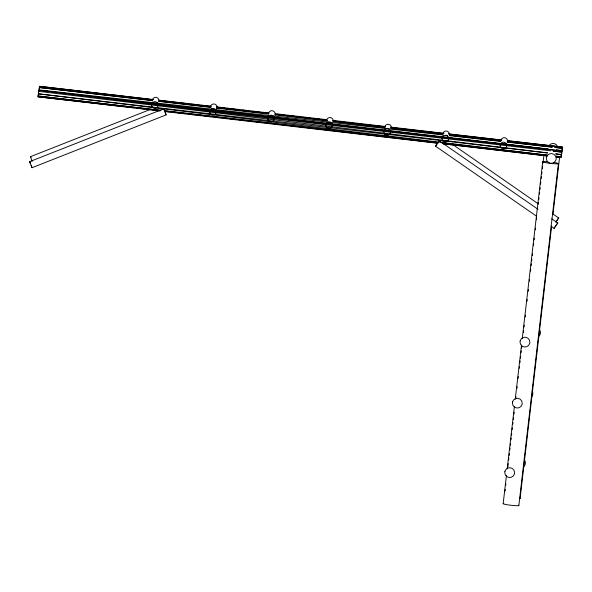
<?xml version="1.0" encoding="UTF-8"?>
<svg xmlns="http://www.w3.org/2000/svg" width="592" height="592" viewBox="0 0 592 592"><rect width="100%" height="100%" fill="white"/><g stroke="black" fill="none" stroke-linecap="round" stroke-linejoin="round"><path stroke-width="0.89" d="M547.504 152.958L38.384 93.817L38.051 96.836L160.062 111.007M38.487 93.255L38.82 90.243L561.697 150.975L561.364 153.994M39.19 89.325L39.516 86.306L153.269 99.515M561.268 154.556L555.762 153.92L561.268 154.556L560.935 157.576L556.347 157.043L560.935 157.576L561.697 150.975L457.105 138.994M556.465 149.983L561.971 150.62L561.638 153.639L562.4 147.038L507.359 140.644M562.067 150.057L562.4 147.038L507.344 140.778M503.163 503.674L506.449 475.258M507.189 468.842L514.404 406.519M515.247 399.186L521.508 345.114M522.248 338.698L542.716 161.801M505.057 491.101L505.272 489.266M505.694 485.603L505.908 483.768M507.818 467.273L508.239 463.603M508.661 459.94L508.876 458.104M509.194 455.359L509.409 453.524M509.83 449.861L510.045 448.026M510.356 445.273L510.57 443.445M510.992 439.775L511.207 437.939M511.525 435.194L511.74 433.359M512.161 429.696L512.376 427.861M512.798 424.198L513.012 422.362M513.331 419.61L513.538 417.782M513.967 414.111L514.174 412.276M515.765 398.534L515.98 396.699M516.934 388.448L517.149 386.613M518.104 378.369L518.311 376.534M519.265 368.283L519.48 366.455M519.902 362.785L520.116 360.957M520.435 358.204L520.649 356.369M521.071 352.706L521.286 350.871M521.604 348.126L521.811 346.29M523.402 332.541L523.617 330.706M524.038 327.043L524.253 325.208M525.208 316.957L525.415 315.129M527.006 301.38L527.22 299.545M528.175 291.294L528.39 289.466M529.344 281.215L529.551 279.38M530.506 271.136L530.721 269.301M531.142 265.638L531.357 263.803M531.675 261.05L531.89 259.222M532.312 255.552L532.526 253.716M533.481 245.473L533.688 243.638M534.117 239.975L534.324 238.139M535.279 229.888L535.494 228.053M536.448 219.81L536.655 217.974M538.246 204.225L538.461 202.39M538.779 199.645L538.994 197.809M539.416 194.146L539.63 192.311M539.948 189.558L540.156 187.731M540.585 184.06L540.792 182.232M541.221 178.562L541.428 176.734M541.747 173.981L541.961 172.146M542.383 168.483L542.598 166.648M543.019 162.985L543.87 155.652M518.844 505.494L558.397 163.629M520.109 498.42L551.603 226.211M552.98 214.297L559.551 157.472M39.005 90.894L39.516 86.306L148.666 99.13M536.604 216.25L435.557 146.187L436.43 144.626L439.286 140.852L538.054 209.324M439.286 140.852L435.557 146.187M551.041 226.255L554.082 228.364L555.881 225.434M552.625 213.786L558.707 218.004L555.962 222.237M551.729 218.803L557.812 223.021L554.082 228.364M556.776 220.409L557.716 219.114M556.82 224.131L557.812 223.021M558.115 218.603L558.707 218.004M32.168 161.394L30.495 156.651L149.983 109.579M29.6 161.668L163.703 108.839L165.649 113.176L166.115 114.892L32.012 167.721L29.6 161.668L29.837 161.949M442.927 134.954L39.087 89.888L548.207 149.021M445.68 135.257L447.515 135.464M449.35 135.672L500.751 141.407M507.174 142.124L552.151 147.142M364.642 128.582L366.478 128.782M370.148 129.197L371.983 129.396M374.736 129.707L376.571 129.914M380.242 130.321L382.084 130.529M385.755 130.936L387.59 131.143M390.343 131.454L393.095 131.757M395.848 132.068L397.683 132.268M400.436 132.578L403.189 132.882M405.942 133.193L408.695 133.503M411.447 133.807L414.2 134.118M416.035 134.317L419.713 134.732M421.548 134.939L424.301 135.242M426.136 135.45L429.807 135.857M431.642 136.064L439.9 136.989M441.736 137.189L548.199 149.08M556.458 150.005L561.971 150.62M152.233 100.374L39.361 87.527L152.196 100.633M158.656 101.099L210.959 107.056M216.465 107.677L268.768 113.634M275.191 114.36L327.494 120.309M333 120.938L385.303 126.888M390.809 127.517L443.112 133.466M448.618 134.095L500.921 140.045M124.305 106.671L38.051 96.836L38.82 90.243L550.553 150.782L38.68 91.346L547.511 152.891M126.14 106.886L134.399 107.825M136.234 108.033L139.904 108.454M141.74 108.662L144.492 108.972M146.328 109.187L149.998 109.601M151.833 109.809L155.504 110.23M167.432 111.592L170.185 111.903M172.938 112.221L175.691 112.532M177.526 112.739L181.196 113.161M183.032 113.368L185.784 113.679M188.537 113.997L191.29 114.308M193.125 114.522L195.878 114.833M198.631 115.144L201.384 115.462M204.136 115.773L205.972 115.98M208.724 116.298L211.477 116.609M214.23 116.927L216.065 117.135M219.736 117.556L221.571 117.764M224.324 118.074L226.159 118.282M229.829 118.703L231.664 118.911M239.923 119.858L241.758 120.065M245.428 120.479L247.264 120.694M255.522 121.634L257.357 121.841M271.121 123.41L272.956 123.617M268.102 117.342L269.937 117.549M278.196 118.496L280.031 118.703M283.701 119.125L285.536 119.332M288.289 119.651L290.124 119.858M293.795 120.28L295.63 120.494M298.383 120.805L300.218 121.02M303.888 121.441L305.724 121.649M308.476 121.967L311.229 122.278M313.982 122.596L315.817 122.803M319.48 123.225L321.315 123.432M324.068 123.75L326.821 124.068M329.574 124.379L331.409 124.594M334.162 124.905L336.915 125.223M339.667 125.541L341.503 125.748M345.173 126.17L347.008 126.377M349.761 126.695L352.514 127.006M355.267 127.324L357.102 127.532M359.855 127.85L362.607 128.168M365.36 128.479L368.113 128.797M369.948 129.004L372.701 129.322M375.446 129.641L378.199 129.951M380.034 130.166L383.705 130.58M385.54 130.795L388.293 131.106M390.128 131.32L393.798 131.742M395.634 131.949L398.386 132.268M400.222 132.475L403.892 132.897M405.727 133.104L409.398 133.526M411.233 133.74L413.986 134.051M415.821 134.266L419.491 134.68M421.326 134.895L429.585 135.842M431.413 136.049L435.083 136.471M436.918 136.678L445.177 137.625M447.012 137.84L455.27 138.78M158.774 100.159L211.063 106.227M216.561 106.871L268.849 112.946M275.273 113.686L326.643 119.658M333.067 120.398L385.355 126.473M390.861 127.117L444.067 133.296M448.647 133.829L501.853 140.008M150.501 99.352L153.254 99.671M160.587 100.536L189.026 103.874M190.861 104.096L199.112 105.065M200.947 105.28L211.041 106.464M216.539 107.115L219.292 107.433M221.127 107.648L224.797 108.084M226.632 108.299L229.378 108.625M231.213 108.839L234.883 109.268M236.719 109.483L239.471 109.809M242.224 110.134L244.977 110.452M246.805 110.667L249.558 110.993M252.31 111.318L255.063 111.636M256.898 111.858L259.651 112.177M262.404 112.502L265.149 112.828M266.985 113.042L268.82 113.257M277.078 114.226L279.831 114.552M282.576 114.878L284.412 115.092M287.164 115.41L289.917 115.736M292.67 116.062L294.505 116.276M297.258 116.602L300.003 116.92M302.756 117.246L304.591 117.46M308.262 117.897L310.097 118.111M312.85 118.43L314.685 118.652M318.348 119.081L320.183 119.295M322.936 119.621L324.771 119.836M333.03 120.805L334.857 121.02M338.528 121.449L340.363 121.663M348.621 122.64L350.457 122.855M358.708 123.824L360.543 124.039M368.794 125.008L370.629 125.223M378.887 126.192L380.723 126.414M440.337 133.422L443.09 133.74M158.619 101.38L210.907 107.455M216.413 108.092L268.701 114.167M275.117 114.915L327.406 120.99M332.911 121.626L385.2 127.702M390.705 128.338L442.994 134.414M449.409 135.161L500.788 141.125M507.203 141.873L552.158 147.097M273.571 118.333L275.406 118.548M161.061 110.297L38.132 96.022L160.121 110.386M164.731 110.726L438.095 142.48M441.765 142.901L547.26 155.156L38.384 93.817M164.709 110.926L438.028 143.101M443.534 143.752L547.178 155.955L443.519 143.937M164.643 111.54L437.096 143.19M166.115 114.892L163.703 108.839M30.495 156.651L30.954 157.368M453.095 144.788L538.187 203.781M30.066 162.386L30.34 162.978M31.265 165.249L31.768 166.67M31.924 167.196L32.012 167.721M524.712 460.458A4.936 4.906 48 0 1 525.385 462.922L525.23 464.195A4.936 4.906 48 0 1 523.972 466.4M532.156 391.12A4.936 4.906 48 0 1 532.83 393.576L532.667 394.849A4.936 4.906 48 0 1 531.409 397.062M539.778 330.107A4.936 4.906 48 0 1 540.452 332.571L540.296 333.844A4.936 4.906 48 0 1 539.031 336.049M548.717 145.987A4.936 4.914 10.1 0 1 557.782 146.957M553.846 162.474A7.896 0.673 6.6 0 1 556.635 163.843A7.896 0.673 6.6 0 1 544.24 162.393A7.896 0.673 6.6 0 1 547.63 161.749M518.34 505.183A7.896 0.673 6.6 0 1 510.881 505.25A7.896 0.673 6.6 0 1 503.755 503.489M519.598 498.116A7.896 0.673 6.6 0 1 519.51 498.605M157.701 103.156A3.337 3.323 10.1 0 1 157.176 103.489M153.446 103.03A3.337 3.323 10.1 0 1 152.684 102.061M152.329 100.152A3.337 3.323 10.1 0 1 158.959 100.203M215.799 109.897A3.337 3.323 10.1 0 1 215.273 110.238M210.426 107.618A3.337 3.323 10.1 0 1 214.119 103.985A3.337 3.323 10.1 0 1 216.901 108.358M268.524 113.649A3.337 3.323 10.1 0 1 272.572 110.793A3.337 3.323 10.1 0 1 274.999 115.107M331.994 123.395A3.337 3.323 10.1 0 1 331.468 123.735M327.739 123.277A3.337 3.323 10.1 0 1 327.317 122.833M326.777 119.71A3.337 3.323 10.1 0 1 333.252 121.168M385.836 130.025A3.337 3.323 10.1 0 1 385.414 129.581M384.874 126.459A3.337 3.323 10.1 0 1 391.349 127.916M448.188 136.893A3.337 3.323 10.1 0 1 447.078 137.462M443.512 136.33A3.337 3.323 10.1 0 1 443.171 135.805M442.979 133.207A3.337 3.323 10.1 0 1 449.446 133.947M506.293 143.641A3.337 3.323 10.1 0 1 505.76 143.982M500.921 140.644A3.337 3.323 10.1 0 1 504.613 137.729A3.337 3.323 10.1 0 1 507.544 141.414M546.453 157.302L546.32 158.575A4.936 4.914 10.1 0 0 556.043 159.618L556.184 158.338A4.936 4.914 10.1 0 0 546.453 157.302M512.554 401.864L512.398 403.137A4.936 4.906 48 0 0 522.07 404.41L522.225 403.137A4.936 4.906 48 0 0 512.554 401.864M520.183 340.844L520.028 342.117A4.936 4.906 48 0 0 529.699 343.397L529.862 342.117A4.936 4.906 48 0 0 520.183 340.844M504.924 471.373L504.769 472.645A4.936 4.906 48 0 0 514.441 473.918L514.603 472.645A4.936 4.906 48 0 0 504.924 471.373M562.245 148.266L554.904 147.445L562.245 148.266M561.556 152.085L553.305 151.123L561.556 152.085M561.016 156.754L556.428 156.221L561.016 156.754M152.344 107.159A3.337 3.323 10.1 0 0 158.012 106.042A3.337 3.323 10.1 0 0 154.201 101.713A3.337 3.323 10.1 0 0 152.344 107.159M210.449 113.908A3.337 3.323 10.1 0 0 216.11 112.791A3.337 3.323 10.1 0 0 212.299 108.462A3.337 3.323 10.1 0 0 210.449 113.908M268.546 120.657A3.337 3.323 10.1 0 0 274.207 119.54A3.337 3.323 10.1 0 0 270.396 115.211A3.337 3.323 10.1 0 0 268.546 120.657M326.643 127.406A3.337 3.323 10.1 0 0 332.304 126.288A3.337 3.323 10.1 0 0 328.493 121.959A3.337 3.323 10.1 0 0 326.643 127.406M384.741 134.155A3.337 3.323 10.1 0 0 390.402 133.037A3.337 3.323 10.1 0 0 386.591 128.708A3.337 3.323 10.1 0 0 384.741 134.155M442.838 140.903A3.337 3.323 10.1 0 0 448.499 139.786A3.337 3.323 10.1 0 0 444.688 135.457A3.337 3.323 10.1 0 0 442.838 140.903M500.936 147.652A3.337 3.323 10.1 0 0 506.597 146.535A3.337 3.323 10.1 0 0 502.786 142.206A3.337 3.323 10.1 0 0 500.936 147.652"/></g></svg>
